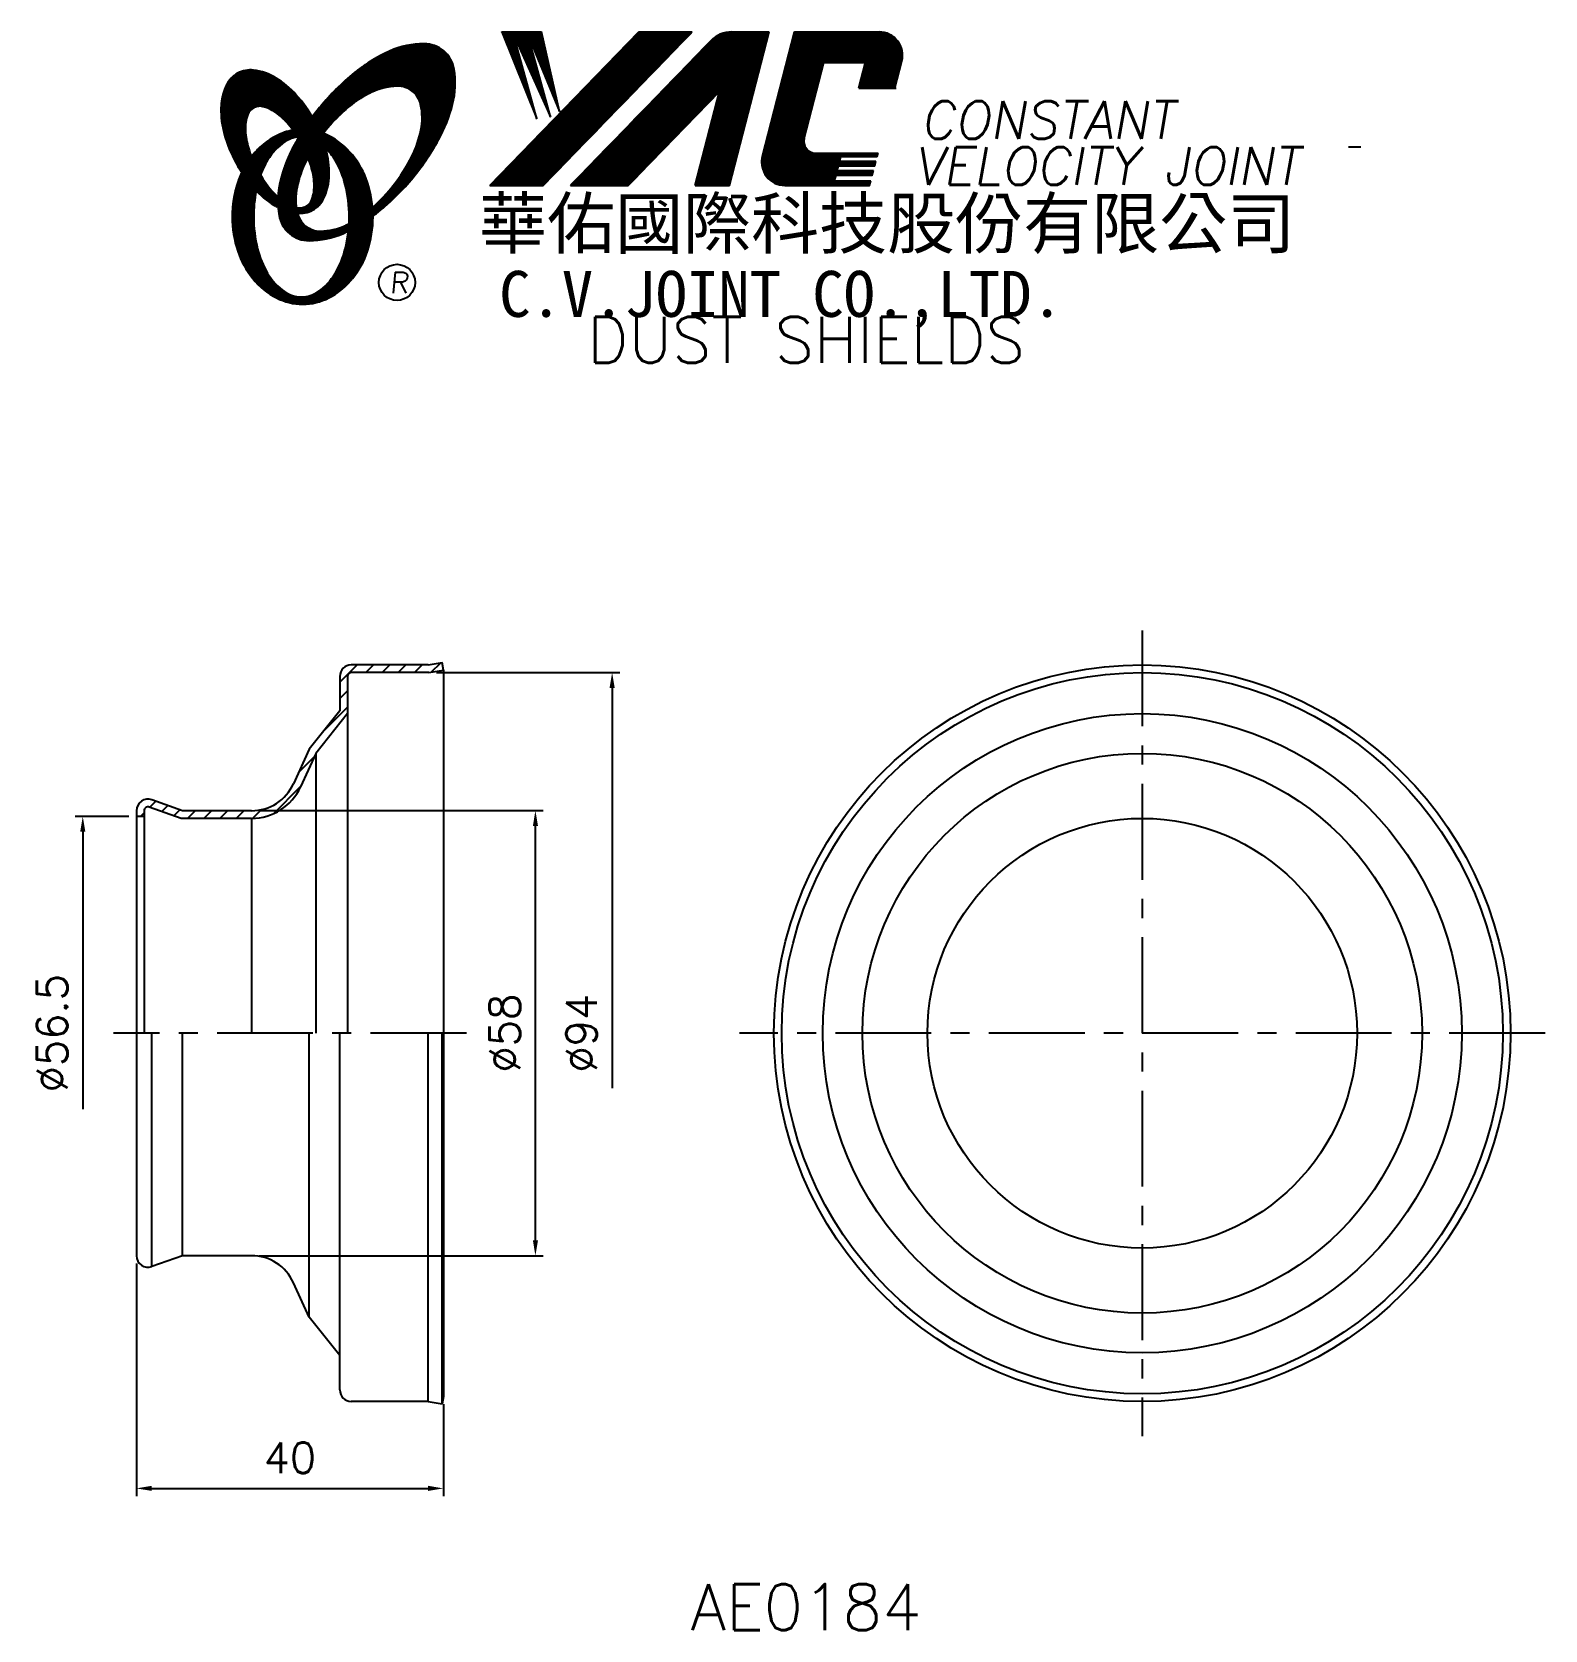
# Model space of a CAD drawing. Extents: x 638 to 835, y 316 to 524.
import ezdxf
from ezdxf.enums import TextEntityAlignment as Align

# ---------------------------------------------------------------- set-up
doc = ezdxf.new("R2010")
doc.units = 0
doc.header["$LTSCALE"] = 10
doc.header["$MEASUREMENT"] = 0
doc.linetypes.add('CENTER', pattern=[2, 1.25, -0.25, 0.25, -0.25])
doc.layers.get('0').update_dxf_attribs({"linetype": 'CONTINUOUS'})
doc.layers.get('DEFPOINTS').update_dxf_attribs({"linetype": 'CONTINUOUS'})
doc.layers.add('4', color=7, linetype='CONTINUOUS')
doc.styles.add('CHINA', font='KAIU.TTF')
doc.styles.add('ITALICC', font='simplex.shx')
doc.dimstyles.new('STANDARD$0', dxfattribs={"dimtxt": 4, "dimasz": 2, "dimexe": 1, "dimexo": 1, "dimgap": 2, "dimtad": 1, "dimdec": 4, "dimzin": 10, "dimtxsty": 'ITALICC', "dimcen": 2, "dimclrd": 5, "dimclre": 5, "dimclrt": 18, "dimaunit": 1, "dimazin": 3, "dimtp": 0.1, "dimtfac": 0.7, "dimtdec": 4, "dimtmove": 0, "dimatfit": 3, "dimtolj": 1, "dimtzin": 10})
pattern_1 = [(45, (563.519604, 316.49822), (-0.00883883476, 0.00883883476), [])]
pattern_2 = [(45, (732.11015, 280.19381), (-0.00727476112, 0.00727476112), [])]

# ---------------------------------------------------------------- blocks, each defined once
blk = doc.blocks.new('*D5')
at = {"color": 5, "linetype": 'BYBLOCK'}
for p, q in [((690.63, 440.44), (714.54, 440.44)), ((713.54, 438.44), (713.54, 386.29))]:
    blk.add_line(p, q, dxfattribs=at)
blk.add_solid([(713.21, 438.44), (713.88, 438.44), (713.54, 440.44)], dxfattribs=at)
at = {"layer": 'DEFPOINTS', "color": 0, "linetype": 'BYBLOCK'}
for p in [(689.63, 440.44), (713.54, 440.44), (691.54, 346.44)]:
    blk.add_point(p, dxfattribs=at)
at = {"color": 18, "linetype": 'BYBLOCK', "insert": (709.54, 393.44), "char_height": 4, "attachment_point": 5, "rotation": 90, "style": 'ITALICC'}
blk.add_mtext('\\A1;∅94', dxfattribs=at)
blk = doc.blocks.new('*D6')
at = {"color": 5, "linetype": 'BYBLOCK'}
for p, q in [((667.54, 422.44), (704.54, 422.44)), ((703.54, 366.44), (703.54, 420.44)), ((667.54, 364.44), (704.54, 364.44))]:
    blk.add_line(p, q, dxfattribs=at)
for points in [[(703.21, 420.44), (703.88, 420.44), (703.54, 422.44)], [(703.21, 366.44), (703.88, 366.44), (703.54, 364.44)]]:
    blk.add_solid(points, dxfattribs=at)
at = {"layer": 'DEFPOINTS', "color": 0, "linetype": 'BYBLOCK'}
for p in [(666.54, 422.44), (703.54, 422.44), (666.54, 364.44)]:
    blk.add_point(p, dxfattribs=at)
at = {"color": 18, "linetype": 'BYBLOCK', "insert": (699.54, 393.44), "char_height": 4, "attachment_point": 5, "rotation": 90, "style": 'ITALICC'}
blk.add_mtext('\\A1;∅58', dxfattribs=at)
blk = doc.blocks.new('*D7')
at = {"color": 5, "linetype": 'BYBLOCK'}
for p, q in [((650.54, 421.69), (643.54, 421.69)), ((644.54, 419.69), (644.54, 383.53))]:
    blk.add_line(p, q, dxfattribs=at)
blk.add_solid([(644.21, 419.69), (644.88, 419.69), (644.54, 421.69)], dxfattribs=at)
at = {"layer": 'DEFPOINTS', "color": 0, "linetype": 'BYBLOCK'}
for p in [(644.54, 421.69), (651.54, 421.69), (651.54, 365.19)]:
    blk.add_point(p, dxfattribs=at)
at = {"color": 18, "linetype": 'BYBLOCK', "insert": (640.54, 393.44), "char_height": 4, "attachment_point": 5, "rotation": 90, "style": 'ITALICC'}
blk.add_mtext('\\A1;∅56.5', dxfattribs=at)
blk = doc.blocks.new('*D8')
at = {"color": 5, "linetype": 'BYBLOCK'}
for p, q in [((651.54, 363.44), (651.54, 333.11)), ((691.54, 345.1), (691.54, 333.11)), ((653.54, 334.11), (689.54, 334.11))]:
    blk.add_line(p, q, dxfattribs=at)
for points in [[(653.54, 334.45), (653.54, 333.78), (651.54, 334.11)], [(689.54, 334.45), (689.54, 333.78), (691.54, 334.11)]]:
    blk.add_solid(points, dxfattribs=at)
at = {"layer": 'DEFPOINTS', "color": 0, "linetype": 'BYBLOCK'}
for p in [(651.54, 364.44), (691.54, 346.1), (691.54, 334.11)]:
    blk.add_point(p, dxfattribs=at)
at = {"color": 18, "linetype": 'BYBLOCK', "insert": (671.54, 338.11), "char_height": 4, "attachment_point": 5, "style": 'ITALICC'}
blk.add_mtext('\\A1;40', dxfattribs=at)

msp = doc.modelspace()

# ---------------------------------------------------------------- hatches: boundary and pattern name
at = {"layer": '4', "linetype": 'CONTINUOUS'}
h = msp.add_hatch(dxfattribs=at)
h.set_pattern_fill('ANSI31', color=5, scale=0.1, style=0)
h.set_pattern_definition(pattern_1)
h.paths.add_polyline_path([(723.97831, 523.9292), (717.021, 523.9292), (697.6044, 503.92544), (704.5617, 503.92544)])
h.paths.add_polyline_path([(727.5252, 516.16363), (724.34483, 503.92544), (728.82581, 503.92544), (734.02425, 523.9292), (729.12752, 523.9292, 0.202785967), (726.39345, 522.77279), (708.09932, 503.92544), (715.64623, 503.92544)])
h.paths.add_polyline_path([(741.15231, 519.93079), (746.54603, 519.93079), (745.67701, 516.58677), (750.39383, 516.58677), (751.31055, 520.11433, 0.490800957), (748.36035, 523.9292), (737.32603, 523.9292), (733.11898, 507.74031, 0.490800957), (736.06918, 503.92544), (747.10349, 503.92544), (747.25794, 504.51975), (742.54112, 504.51975), (742.73449, 505.26384), (747.45131, 505.26384), (747.60986, 505.87398), (742.89304, 505.87398), (743.05429, 506.49445), (747.77111, 506.49445), (747.92729, 507.09544), (743.21047, 507.09544), (743.36727, 507.69881), (748.08409, 507.69881), (748.20082, 508.14801), (740.06107, 508.14801, -0.490800957), (738.58597, 510.05544)])
h = msp.add_hatch(dxfattribs=at)
h.set_pattern_fill('ANSI31', color=1, scale=0.1, style=0)
h.set_pattern_definition(pattern_1)
h.paths.add_polyline_path([(704.33637, 523.9292), (699.15905, 523.9292), (703.72981, 512.62546), (700.66387, 523.58345), (705.49861, 512.86112), (702.5506, 523.58345), (706.67782, 513.56809)])
h = msp.add_hatch(dxfattribs=at)
h.set_pattern_fill('ANSI31', color=5, scale=0.082305, style=0)
h.set_pattern_definition([(45, (563.519604, 316.498219), (-0.00727476112, 0.00727476112), [])])
h.paths.add_polyline_path([(685.55508, 516.86672, -0.172879177), (687.49655, 516.20816, -0.172879177), (688.58384, 514.47011, -0.104527385), (688.61162, 511.14191, -0.065680101), (687.44209, 507.73996, -0.051823203), (685.00167, 503.89757, -0.044272532), (682.3267, 501.07124, -0.020203161), (682.38029, 499.93332, 0.006517006), (682.78484, 500.24539, 0.049863361), (687.33826, 504.65845, 0.049863361), (690.9279, 509.88562, 0.063682799), (692.74894, 514.51297, 0.103597411), (692.93824, 519.09694, 0.177892575), (691.58963, 521.46721, 0.177892575), (689.02724, 522.40054, 0.103597411), (684.53944, 521.4475, 0.063682799), (680.2817, 518.87842, 0.049863361), (675.72828, 514.46536, 0.016070017), (674.45758, 512.85905, -0.007061632), (674.70486, 512.42202, -0.031648676), (675.65745, 510.38544, -0.008069351), (676.08935, 510.94975, -0.051823203), (679.26773, 514.20821, -0.065680101), (682.30966, 516.12856, -0.104527385)])
h.paths.add_polyline_path([(672.47941, 503.70541, -0.065680101), (673.64894, 507.10736, -0.006063428), (673.89288, 507.58238, 0.027613469), (673.16604, 509.17045, 0.017011252), (672.63262, 510.10542, 0.007829282), (672.13864, 509.23819, 0.063682799), (670.31759, 504.61085, 0.103597411), (670.1283, 500.02688, 0.177892575), (671.4769, 497.6566, 0.177892575), (674.03929, 496.72327, 0.103597411), (678.52709, 497.67632, 0.008811776), (679.15406, 497.9664, 0.013922709), (679.23138, 498.9362, -0.009086703), (678.78137, 498.71876, -0.104527385), (675.53595, 497.9806, -0.172879177), (673.59448, 498.63916, -0.172879177), (672.50718, 500.37721, -0.104527385)])
h = msp.add_hatch(dxfattribs=at)
h.set_pattern_fill('ANSI31', color=3, scale=0.082305, style=0)
h.set_pattern_definition(pattern_2)
h.paths.add_polyline_path([(669.75857, 517.91756, 0.106488277), (666.81669, 518.95613, 0.158297415), (664.72649, 518.56109, 0.158297415), (663.26716, 517.0134, 0.106488277), (662.55635, 513.97563, 0.071723199), (662.97439, 510.66268, 0.058080454), (664.51938, 506.84729, 0.058080454), (666.90042, 503.4895, 0.071723199), (669.46567, 501.35175, 0.020895977), (670.00585, 501.04976, -0.030777155), (669.98994, 502.42598, -0.042059526), (668.89359, 503.58874, -0.04691039), (667.27442, 506.06989, -0.04691039), (666.14614, 508.80937, -0.060581117), (665.74404, 511.07144, -0.10187153), (666.05566, 513.15964, -0.185892489), (666.83575, 514.05128, -0.185892489), (668.0124, 514.1894, -0.10187153), (669.91005, 513.26387, -0.060581117), (671.54688, 511.6516, -0.04691039), (673.16604, 509.17045, -0.04691039), (674.29432, 506.43096, -0.060581117), (674.69642, 504.16889, -0.10187153), (674.3848, 502.08069, -0.185892489), (673.60471, 501.18905, -0.185892489), (672.42807, 501.05093, -0.002013383), (672.38727, 501.06155, 0.021593804), (672.50718, 500.37721, 0.006477741), (672.52519, 500.30018, 0.14950097), (674.49774, 500.70822, 0.158297415), (675.95708, 502.25591, 0.106488277), (676.66789, 505.29367, 0.071723199), (676.24984, 508.60663, 0.058080454), (674.70486, 512.42202, 0.058080454), (672.32381, 515.77981, 0.071723199)])
h = msp.add_hatch(dxfattribs=at)
h.set_pattern_fill('ANSI31', color=1, scale=0.082305, style=0)
h.set_pattern_definition(pattern_2)
h.paths.add_polyline_path([(670.8522, 509.59411, -0.120168026), (672.54399, 510.2475, 0.016865385), (671.94423, 511.13024, 0.076648372), (669.788, 510.41132, 0.104809576), (666.70354, 507.89822, 0.005838257), (666.5366, 507.68602, 0.028089978), (667.27442, 506.06989, 0.014237292), (667.71655, 505.28484, -0.045767751), (668.64173, 507.22168, -0.106890197)])
h.paths.add_polyline_path([(666.82083, 499.83949, -0.048711043), (667.15093, 503.21983, -0.007865741), (666.90042, 503.4895, -0.037695478), (665.26455, 505.60826, 0.03042545), (664.73922, 504.30428, 0.080710289), (664.01379, 499.83949, 0.080710289), (664.73922, 495.3747, 0.089265679), (666.70354, 491.78076, 0.104809576), (669.788, 489.26766, 0.11926607), (673.19719, 488.44273, 0.11926607), (676.60639, 489.26766, 0.104809576), (679.69084, 491.78076, 0.089265679), (681.65516, 495.3747, 0.080710289), (682.3806, 499.83949, 0.080710289), (681.65516, 504.30428, 0.089265679), (679.69084, 507.89822, 0.104809576), (676.60639, 510.41132, 0.025513357), (675.91315, 510.72407, 0.004818181), (675.65745, 510.38544, -0.023722145), (676.19866, 508.78869, -0.065307489), (677.43384, 507.22168, -0.073950765), (678.74629, 504.02395, -0.060532391), (679.25475, 499.83949, -0.060532391), (678.74629, 495.65503, -0.073950765), (677.43384, 492.4573, -0.106890197), (675.22338, 490.08487, -0.153118262), (673.03779, 489.3995, -0.153118262), (670.8522, 490.08487, -0.106890197), (668.64173, 492.4573, -0.073950765), (667.32928, 495.65503, -0.060532391)])
h = msp.add_hatch(dxfattribs=at)
h.set_pattern_fill('ANSI31', color=5, scale=12, style=0)
h.set_pattern_definition([(45, (1.071, -17.1838), (-1.0606602, 1.0606602), [])])
h.paths.add_polyline_path([(666.54452, 421.43511, 0.137447539), (670.18162, 422.45419), (670.18162, 423.66316, -0.16426749), (666.54452, 422.43511), (657.54452, 422.43511), (653.54452, 423.84932, 0.51763809), (651.54452, 422.43511), (651.54452, 421.68511), (652.54452, 421.68511), (652.54452, 422.43511, -0.51763809), (653.21118, 422.90652), (657.37294, 421.43511)])
h.paths.add_polyline_path([(689.632, 440.43511), (691.54452, 440.77234), (691.37087, 441.75715), (689.54452, 441.43511), (679.54452, 441.43511, 0.414213562), (678.04452, 439.93511), (678.04452, 435.43511), (674.04452, 430.43511), (672.00664, 425.95213, -0.123848982), (670.18162, 423.66316), (670.18162, 422.45419, 0.150565839), (672.917, 425.53831), (674.90327, 429.90778), (679.04452, 435.08433), (679.04452, 439.93511, -0.414213562), (679.54452, 440.43511)])

# ---------------------------------------------------------------- linework, layer by layer
at = {"layer": '4', "color": 5, "linetype": 'CONTINUOUS'}
for p, q in [((697.6044, 503.92544), (717.021, 523.9292)), ((704.5617, 503.92544), (723.97831, 523.9292)), ((717.021, 523.9292), (723.97831, 523.9292)), ((728.82581, 503.92544), (734.02425, 523.9292)), ((729.12752, 523.9292), (734.02425, 523.9292)), ((733.11898, 507.74031), (737.32603, 523.9292)), ((737.32603, 523.9292), (748.36035, 523.9292)), ((708.09932, 503.92544), (726.39345, 522.77279)), ((738.58597, 510.05544), (741.15231, 519.93079)), ((741.15231, 519.93079), (746.54603, 519.93079)), ((745.67701, 516.58677), (746.54603, 519.93079)), ((750.39383, 516.58677), (751.31055, 520.11433)), ((745.67701, 516.58677), (750.54426, 516.58677)), ((715.64623, 503.92544), (727.5252, 516.16363)), ((724.34483, 503.92544), (727.5252, 516.16363)), ((811.1389, 508.90058), (809.50294, 508.90058)), ((740.06107, 508.14801), (748.20082, 508.14801)), ((742.89304, 505.87398), (743.05429, 506.49445)), ((743.05429, 506.49445), (747.77111, 506.49445)), ((743.21047, 507.09544), (743.36727, 507.69881)), ((743.21047, 507.09544), (747.92729, 507.09544)), ((743.36727, 507.69881), (748.08409, 507.69881)), ((747.77111, 506.49445), (747.92729, 507.09544)), ((748.08409, 507.69881), (748.20082, 508.14801)), ((742.54112, 504.51975), (742.73449, 505.26384)), ((742.54112, 504.51975), (747.25794, 504.51975)), ((742.73449, 505.26384), (747.45131, 505.26384)), ((742.89304, 505.87398), (747.60986, 505.87398)), ((747.10349, 503.92544), (747.25794, 504.51975)), ((747.45131, 505.26384), (747.60986, 505.87398)), ((697.6044, 503.92544), (704.5617, 503.92544)), ((708.09932, 503.92544), (715.64623, 503.92544)), ((724.34483, 503.92544), (728.82581, 503.92544)), ((736.06918, 503.92544), (747.10349, 503.92544))]:
    msp.add_line(p, q, dxfattribs=at)
at = {"layer": '4', "color": 1, "linetype": 'CONTINUOUS'}
for p, q in [((699.15905, 523.9292), (703.72981, 512.62546)), ((699.15905, 523.9292), (704.33637, 523.9292)), ((700.66387, 523.58345), (705.49861, 512.86112)), ((703.72981, 512.62546), (700.66387, 523.58345)), ((705.49861, 512.86112), (702.5506, 523.58345)), ((702.5506, 523.58345), (706.67782, 513.56809)), ((706.67782, 513.56809), (704.33637, 523.9292))]:
    msp.add_line(p, q, dxfattribs=at)
at = {"layer": '4', "color": 5, "linetype": 'CENTER'}
for p, q in [((782.63889, 445.93511), (782.63889, 340.93511)), ((694.54452, 393.43511), (648.54452, 393.43511)), ((835.13889, 393.43511), (730.13889, 393.43511))]:
    msp.add_line(p, q, dxfattribs=at)
at = {"layer": '4', "color": 7, "linetype": 'CONTINUOUS'}
for p, q in [((689.54452, 441.43511), (691.37087, 441.75715)), ((691.54452, 440.77234), (691.37087, 441.75715)), ((678.04452, 439.93511), (678.04452, 435.43511)), ((679.04452, 439.93511), (679.04452, 393.43511)), ((689.54452, 441.43511), (679.54452, 441.43511)), ((689.632, 440.43511), (679.54452, 440.43511)), ((689.632, 440.43511), (691.54452, 440.77234)), ((691.54452, 440.77234), (691.54452, 346.09788)), ((678.04452, 435.43511), (674.04452, 430.43511)), ((679.04452, 435.08433), (674.90327, 429.90778)), ((674.04452, 430.43511), (672.00664, 425.95213)), ((674.90327, 429.90778), (672.917, 425.53831)), ((674.90327, 429.90778), (674.90327, 393.43511)), ((657.37294, 421.43511), (653.21118, 422.90652)), ((657.54452, 422.43511), (653.54452, 423.84932)), ((651.54452, 422.43511), (651.54452, 364.43511)), ((652.54452, 421.68511), (651.54452, 421.68511)), ((652.54452, 422.43511), (652.54452, 393.43511)), ((666.54452, 421.43511), (657.37294, 421.43511)), ((666.54452, 422.43511), (657.54452, 422.43511)), ((666.54452, 421.43511), (666.54452, 393.43511)), ((653.54452, 363.0209), (653.54452, 393.43511)), ((657.54452, 364.43511), (657.54452, 393.43511)), ((674.04452, 356.43511), (674.04452, 393.43511)), ((678.04452, 346.93511), (678.04452, 393.43511)), ((689.54452, 345.43511), (689.54452, 393.43511)), ((691.37087, 345.11308), (691.37087, 393.43511)), ((657.54452, 364.43511), (653.54452, 363.0209)), ((666.54452, 364.43511), (657.54452, 364.43511)), ((674.04452, 356.43511), (672.00664, 360.91809)), ((678.04452, 351.43511), (674.04452, 356.43511)), ((691.54452, 346.09788), (691.37087, 345.11308)), ((689.54452, 345.43511), (679.54452, 345.43511)), ((689.54452, 345.43511), (691.37087, 345.11308))]:
    msp.add_line(p, q, dxfattribs=at)
at = {"layer": '4', "color": 5, "linetype": 'CONTINUOUS'}
for points in [[(682.38029, 499.93332, 0.006517006), (682.78484, 500.24539, 0.049863361), (687.33826, 504.65845, 0.049863361), (690.9279, 509.88562, 0.063682799), (692.74894, 514.51297, 0.103597411), (692.93824, 519.09694, 0.177892575), (691.58963, 521.46721, 0.177892575), (689.02724, 522.40054, 0.103597411), (684.53944, 521.4475, 0.063682799), (680.2817, 518.87842, 0.049863361), (675.72828, 514.46536, 0.016070017), (674.45758, 512.85905)], [(682.3267, 501.07124, 0.044272532), (685.00167, 503.89757, 0.051823203), (687.44209, 507.73996, 0.065680101), (688.61162, 511.14191, 0.104527385), (688.58384, 514.47011, 0.172879177), (687.49655, 516.20816, 0.172879177), (685.55508, 516.86672, 0.104527385), (682.30966, 516.12856, 0.065680101), (679.26773, 514.20821, 0.051823203), (676.08935, 510.94975, 0.008069351), (675.65745, 510.38544)], [(672.63262, 510.10542, 0.007829282), (672.13864, 509.23819, 0.063682799), (670.31759, 504.61085, 0.103597411), (670.1283, 500.02688, 0.177892575), (671.4769, 497.6566, 0.177892575), (674.03929, 496.72327, 0.103597411), (678.52709, 497.67632, 0.008811776), (679.15406, 497.9664, 0.008811776)], [(673.89288, 507.58238, 0.006063428), (673.64894, 507.10736, 0.065680101), (672.47941, 503.70541, 0.104527385), (672.50718, 500.37721, 0.172879177), (673.59448, 498.63916, 0.172879177), (675.53595, 497.9806, 0.104527385), (678.78137, 498.71876, 0.009086703), (679.23138, 498.9362, 0.009086703)]]:
    msp.add_lwpolyline(points, format="xyb", dxfattribs=at)
at = {"layer": '4', "color": 3, "linetype": 'CONTINUOUS'}
for points in [[(672.52519, 500.30018, 0.14950097), (674.49774, 500.70822, 0.158297415), (675.95708, 502.25591, 0.106488277), (676.66789, 505.29367, 0.071723199), (676.24984, 508.60663, 0.058080454), (674.70486, 512.42202, 0.058080454), (672.32381, 515.77981, 0.071723199), (669.75857, 517.91756, 0.106488277), (666.81669, 518.95613, 0.158297415), (664.72649, 518.56109, 0.158297415), (663.26716, 517.0134, 0.106488277), (662.55635, 513.97563, 0.071723199), (662.97439, 510.66268, 0.058080454), (664.51938, 506.84729, 0.058080454), (666.90042, 503.4895, 0.071723199), (669.46567, 501.35175, 0.020895977), (670.00585, 501.04976, 0.020895977)], [(672.38727, 501.06155, 0.002013383), (672.42807, 501.05093, 0.185892489), (673.60471, 501.18905, 0.185892489), (674.3848, 502.08069, 0.10187153), (674.69642, 504.16889, 0.060581117), (674.29432, 506.43096, 0.04691039), (673.16604, 509.17045, 0.04691039), (671.54688, 511.6516, 0.060581117), (669.91005, 513.26387, 0.10187153), (668.0124, 514.1894, 0.185892489), (666.83575, 514.05128, 0.185892489), (666.05566, 513.15964, 0.10187153), (665.74404, 511.07144, 0.060581117), (666.14614, 508.80937, 0.04691039), (667.27442, 506.06989, 0.04691039), (668.89359, 503.58874, 0.042059526), (669.98994, 502.42598, 0.042059526)]]:
    msp.add_lwpolyline(points, format="xyb", dxfattribs=at)
at = {"layer": '4', "color": 1, "linetype": 'CONTINUOUS'}
for points in [[(665.26455, 505.60826, 0.03042545), (664.73922, 504.30428, 0.080710289), (664.01379, 499.83949, 0.080710289), (664.73922, 495.3747, 0.089265679), (666.70354, 491.78076, 0.104809576), (669.788, 489.26766, 0.11926607), (673.19719, 488.44273, 0.11926607), (676.60639, 489.26766, 0.104809576), (679.69084, 491.78076, 0.089265679), (681.65516, 495.3747, 0.080710289), (682.3806, 499.83949, 0.080710289), (681.65516, 504.30428, 0.089265679), (679.69084, 507.89822, 0.104809576), (676.60639, 510.41132, 0.025513357), (675.91315, 510.72407, 0.025513357)], [(671.94423, 511.13024, 0.076648372), (669.788, 510.41132, 0.104809576), (666.70354, 507.89822, 0.005838257), (666.5366, 507.68602, 0.005838257)], [(667.15093, 503.21983, 0.048711043), (666.82083, 499.83949, 0.060532391), (667.32928, 495.65503, 0.073950765), (668.64173, 492.4573, 0.106890197), (670.8522, 490.08487, 0.153118262), (673.03779, 489.3995, 0.153118262), (675.22338, 490.08487, 0.106890197), (677.43384, 492.4573, 0.073950765), (678.74629, 495.65503, 0.060532391), (679.25475, 499.83949, 0.060532391), (678.74629, 504.02395, 0.073950765), (677.43384, 507.22168, 0.065307489), (676.19866, 508.78869)], [(672.54399, 510.2475, 0.120168026), (670.8522, 509.59411, 0.106890197), (668.64173, 507.22168, 0.045767751), (667.71655, 505.28484, 0.045767751)]]:
    msp.add_lwpolyline(points, format="xyb", dxfattribs=at)
at = {"layer": '4', "color": 5, "linetype": 'CONTINUOUS'}
msp.add_circle((685.50143, 491.29377), 2.35282, dxfattribs=at)
at = {"layer": '4', "color": 7, "linetype": 'CONTINUOUS'}
for radius in [48, 47, 41.64922, 36.47267, 28]:
    msp.add_circle((782.63889, 393.43511), radius, dxfattribs=at)
at = {"layer": '4', "color": 5, "linetype": 'CONTINUOUS'}
for centre, radius, start, end in [((729.12752, 520.11896), 3.81024, 90, 135.8533387), ((748.36035, 520.88101), 3.04819, 345.4326059, 90), ((740.06107, 509.6721), 1.5241, 165.4326059, 270), ((736.06918, 506.97364), 3.04819, 165.4326059, 270)]:
    msp.add_arc(centre, radius, start, end, dxfattribs=at)
at = {"layer": '4', "color": 7, "linetype": 'CONTINUOUS'}
for centre, radius, start, end in [((679.54452, 439.93511), 1.5, 90, 180), ((679.54452, 439.93511), 0.5, 90, 180), ((666.54452, 428.43511), 6, 270, 335.554385), ((666.54452, 428.43511), 7, 270, 335.554385), ((653.04452, 422.43511), 1.5, 70.5287794, 180), ((653.04452, 422.43511), 0.5, 70.5287794, 180), ((653.04452, 364.43511), 1.5, 180, 289.4712206), ((666.54452, 358.43511), 6, 24.445615, 90), ((679.54452, 346.93511), 1.5, 180, 270)]:
    msp.add_arc(centre, radius, start, end, dxfattribs=at)

# ---------------------------------------------------------------- texts
at = {"layer": '4', "color": 5, "linetype": 'CONTINUOUS', "style": 'ITALICC'}
for s, height, oblique, p in [('CONSTANT', 4.9, 10, (753.75321, 509.99591)), ('VELOCITY JOINT', 4.9, 10, (752.87498, 504.00053)), ('R', 2.75625, 5, (684.54275, 489.88417))]:
    msp.add_text(s, height=height, dxfattribs=dict(at, oblique=oblique)).set_placement(p)
at = {"layer": '4', "color": 7, "linetype": 'CONTINUOUS', "style": 'CHINA'}
for s, height, p in [('華佑國際科技股份有限公司', 6.5, (696.19104, 495.73559)), ('C.V.JOINT CO.,LTD.', 6, (698.81967, 486.78938))]:
    msp.add_text(s, height=height, dxfattribs=at).set_placement(p)
at = {"layer": '4', "color": 18, "linetype": 'CONTINUOUS', "style": 'ITALICC'}
for s, p in [('DUST SHIELDS', (738.8224, 480.79656)), ('AE0184', (738.8224, 315.64916))]:
    msp.add_text(s, height=6, dxfattribs=at).set_placement(p, align=Align.CENTER)

# ---------------------------------------------------------------- dimensions: what is measured, and where the dimension line sits
at = {"layer": '4', "color": 7, "linetype": 'CONTINUOUS'}
for base, p1, p2, text, picture, middle in [((713.54454, 440.43511), (691.54452, 346.43511), (689.632, 440.43511), '%%C94', '*D5', (709.54454, 393.43511)), ((644.54448, 421.68511), (651.54452, 365.18511), (651.54452, 421.68511), '%%C56.5', '*D7', (640.54448, 393.43511))]:
    dim = msp.add_linear_dim(base=base, p1=p1, p2=p2, angle=90, text=text, dimstyle='STANDARD$0', override={"dimcen": -2, "dimse1": 1, "dimsd1": 1}, dxfattribs=at)
    dim.commit()
    dim.dimension.update_dxf_attribs({"geometry": picture, "text_midpoint": middle})
dim = msp.add_linear_dim(base=(703.54456, 422.43511), p1=(666.54452, 364.43511), p2=(666.54452, 422.43511), angle=90, text='%%C58', dimstyle='STANDARD$0', dxfattribs=at)
dim.commit()
dim.dimension.update_dxf_attribs({"geometry": '*D6', "text_midpoint": (699.54456, 393.43511)})
dim = msp.add_linear_dim(base=(691.54452, 334.11308), p1=(651.54452, 364.43511), p2=(691.54452, 346.09788), text='40', dimstyle='STANDARD$0', dxfattribs=at)
dim.commit()
dim.dimension.update_dxf_attribs({"geometry": '*D8', "text_midpoint": (671.54452, 338.11308)})

doc.saveas('drawing.dxf')
